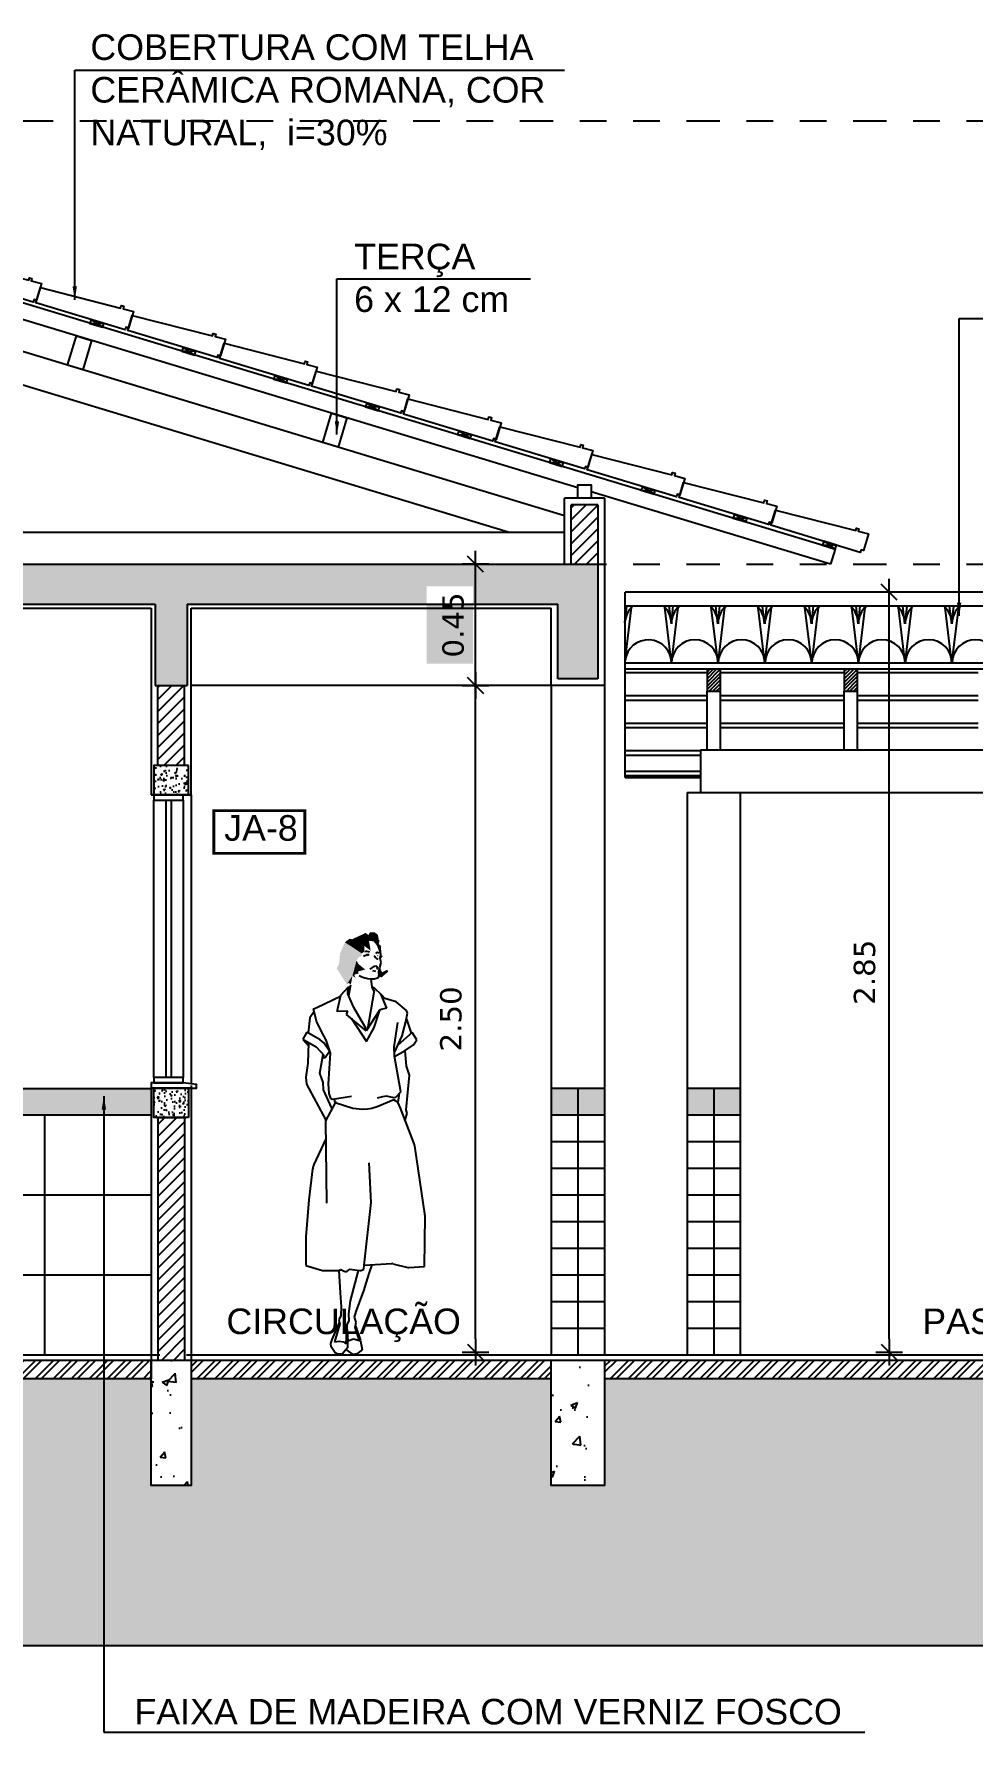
# Model space of a CAD drawing. Extents: x 183 to 373, y 23 to 105.
# Drawn here: x 222.45 to 225.96, y 71.96 to 78.33 of the extents above; entities that cross this region are included whole.
import ezdxf

# ---------------------------------------------------------------- set-up
doc = ezdxf.new("R2010")
doc.units = 0
doc.header["$LTSCALE"] = 0.005
doc.header["$PDMODE"] = 66
doc.linetypes.add('C5', pattern=[60, 50, -5, 0, -5])
doc.linetypes.add('TRAÇO-2PTOS_P', pattern=[0.625, 0.25, -0.125, 0, -0.125, 0, -0.125])
doc.layers.get('0').update_dxf_attribs({"linetype": 'CONTINUOUS'})
doc.layers.get('DEFPOINTS').update_dxf_attribs({"linetype": 'CONTINUOUS'})
for name, color, linetype in [('01', 1, 'CONTINUOUS'), ('0_HATCH', 1, 'CONTINUOUS'), ('252', 252, 'CONTINUOUS'), ('A-01', 1, 'CONTINUOUS'), ('A-CHAO_FACHADA', 8, 'CONTINUOUS'), ('A-COTAS', 1, 'CONTINUOUS'), ('A-ESQUADRIAS', 2, 'CONTINUOUS'), ('A-ESTRUT', 5, 'CONTINUOUS'), ('A-JANELA', 3, 'CONTINUOUS'), ('A-PAREDE', 5, 'CONTINUOUS'), ('A-TELHAS', 2, 'CONTINUOUS'), ('AR-ESQ', 2, 'CONTINUOUS'), ('ARQ-ALV-CORTE', 4, 'CONTINUOUS'), ('ARQ-CTA-1_050', 1, 'CONTINUOUS'), ('ARQ-EXO-1_100', 251, 'C5'), ('ARQ-HTC', 9, 'CONTINUOUS'), ('ARQ-PIS-CORTE', 2, 'CONTINUOUS'), ('ARQ-SMB-1_100', 1, 'CONTINUOUS'), ('ARQ-TLH-VISTA1', 2, 'CONTINUOUS'), ('ARQ-TXT-1_075', 2, 'CONTINUOUS'), ('BL-AR-TELHA 2', 2, 'CONTINUOUS'), ('ESQUADRIA', 2, 'CONTINUOUS'), ('EST-MET-VISTA1', 1, 'CONTINUOUS'), ('MADEIRAMENTO', 2, 'CONTINUOUS')]:
    doc.layers.add(name, color=color, linetype=linetype)
doc.styles.add('ESC-50-A20', font='arial.ttf', dxfattribs={"height": 0.1})
doc.styles.add('FNDE Texto Cota 0025', font='verdana.ttf', dxfattribs={"height": 0.04})
doc.styles.add('FNDE Texto Cota 0050', font='verdana.ttf', dxfattribs={"height": 0.08})
doc.dimstyles.new('FNDE 1-0025', dxfattribs={"dimscale": 5, "dimtxt": 0.04, "dimasz": 0.01, "dimexe": 0.15, "dimexo": 0.15, "dimgap": 0.005, "dimtad": 1, "dimzin": 1, "dimdsep": 46, "dimtxsty": 'FNDE Texto Cota 0025', "dimblk": 'tic', "dimcen": 0.015, "dimdle": 0.15, "dimse1": 1, "dimse2": 1, "dimclrd": 251, "dimclre": 251, "dimclrt": 256, "dimaunit": 1, "dimadec": 3, "dimazin": 0, "dimtfac": 1, "dimtix": 1, "dimtmove": 2, "dimatfit": 3, "dimfxl": 0.15, "dimtvp": 1, "dimtolj": 1, "dimtzin": 0, "dimarcsym": 0})
doc.dimstyles.new('FNDE 1-0050', dxfattribs={"dimscale": 5, "dimtxt": 0.08, "dimasz": 0.01, "dimexe": 0.15, "dimexo": 0.15, "dimgap": 0.01, "dimtad": 1, "dimzin": 1, "dimdsep": 46, "dimtxsty": 'FNDE Texto Cota 0050', "dimblk": 'tic', "dimcen": 0.015, "dimdle": 0.15, "dimse1": 1, "dimse2": 1, "dimclrd": 251, "dimclre": 251, "dimclrt": 256, "dimaunit": 1, "dimadec": 3, "dimazin": 0, "dimtfac": 1, "dimtix": 1, "dimtmove": 2, "dimatfit": 3, "dimfxl": 0.15, "dimtvp": 1, "dimtolj": 1, "dimtzin": 0, "dimarcsym": 0})
pattern_1 = [(50, (84.715, 34.55552), (0.25505854, -0.02231472), [0.02667, -0.29337]), (355, (84.715, 34.55552), (-0.0493408, 0.2674796), [0.021336, -0.2346968]), (100.45144, (84.73625, 34.55366), (0.20571775, 0.24516485), [0.022666, -0.24932634]), (46.1842, (84.715, 34.62664), (0.37951066, -0.05885926), [0.040005, -0.440055]), (96.63556, (84.74662, 34.62174), (0.3323658, 0.3463966), [0.033999, -0.3739899]), (351.18415, (84.715, 34.62664), (0.3323658, 0.3463966), [0.032004, -0.3520436]), (21, (84.75056, 34.60886), (0.21226015, -0.14317128), [0.02667, -0.29337]), (326, (84.75056, 34.60886), (0.08652284, 0.25786315), [0.021336, -0.234696]), (71.45144, (84.76824, 34.59693), (0.298783, 0.11469188), [0.022666, -0.2493259]), (37.5, (84.715, 34.55552), (0.004324045, 0.118377054), [0, -0.2318512, 0, -0.238252, 0, -0.235585]), (7.5, (84.715, 34.55552), (0.09354753, 0.1402528), [0, -0.1358392, 0, -0.2265172, 0, -0.089789]), (327.5, (84.6357, 34.55552), (0.189826833, -0.00802024), [0, -0.0889, 0, -0.277368, 0, -0.368046]), (317.5, (84.60014, 34.55552), (0.20738085, 0.03559709), [0, -0.11557, 0, -0.1842008, 0, -0.261366])]
pattern_2 = [(45, (84.714996, 34.55552), (-0.02245064, 0.02245064), [])]
pattern_3 = [(45, (84.714996, 34.55552), (-0.03367596, 0.03367596), []), (45, (84.737447, 34.55552), (-0.03367596, 0.03367596), [])]
pattern_4 = [(50, (610.625887, 63.906376), (0.0546554007, -0.0047817257), [0.005715, -0.062865]), (355, (610.625887, 63.906376), (-0.0105730264, 0.0573170536), [0.004572, -0.050292175]), (100.451445, (610.63044, 63.90598), (0.044082374, 0.0525353256), [0.004857003, -0.053427073]), (46.1842, (610.62589, 63.921616), (0.081323712, -0.012612698), [0.0085725, -0.0942975]), (96.635558, (610.63266, 63.920565), (0.07122124, 0.074227837), [0.007285507, -0.080140682]), (351.18415, (610.62589, 63.92162), (0.07122124, 0.074227837), [0.00685799, -0.07543792]), (21, (610.633507, 63.917806), (0.0454843174, -0.0306795595), [0.005715, -0.062865]), (326, (610.633507, 63.917806), (0.0185406085, 0.05525639), [0.004572, -0.050292]), (71.451445, (610.637297, 63.91525), (0.064024926, 0.024576831), [0.004857003, -0.053426981]), (37.5, (610.625887, 63.906376), (0.000926581, 0.0253665117), [0, -0.0496824, 0, -0.051054, 0, -0.0504825]), (7.5, (610.625887, 63.906376), (0.0200458988, 0.0300541724), [0, -0.0291084, 0, -0.0485394, 0, -0.0192405]), (327.5, (610.608894, 63.906376), (0.0406771786, -0.0017186232), [0, -0.01905, 0, -0.059436, 0, -0.078867]), (317.5, (610.601274, 63.906376), (0.0444387544, 0.0076279473), [0, -0.024765, 0, -0.0394716, 0, -0.056007])]

# ---------------------------------------------------------------- blocks, each defined once
blk = doc.blocks.new('MULHER5')
at = {"color": 0}
for p, q in [((0.1308, 1.5439), (0.1343, 1.5584)), ((0.1415, 1.5339), (0.1308, 1.5439)), ((0.076, 1.4995), (0.0908, 1.505)), ((0.0908, 1.505), (0.0971, 1.505)), ((0.1375, 1.4561), (0.143, 1.4753)), ((0.1379, 1.4907), (0.1447, 1.502)), ((0.143, 1.4753), (0.1386, 1.4899)), ((0.1164, 1.4621), (0.1008, 1.45)), ((0.1028, 1.414), (0.1163, 1.4142)), ((0.1086, 1.3832), (0.1047, 1.4137)), ((0.1096, 1.4448), (0.122, 1.4432)), ((0.1163, 1.4142), (0.1326, 1.4186)), ((0.1207, 1.4598), (0.1164, 1.4621)), ((0.127, 1.4616), (0.1207, 1.4598)), ((0.1268, 1.4502), (0.1301, 1.4524)), ((0.1301, 1.4524), (0.127, 1.4616)), ((0.1326, 1.4186), (0.135, 1.4278)), ((0.1342, 1.4385), (0.1375, 1.4561)), ((0.135, 1.4278), (0.1342, 1.4385)), ((-0.0983, 1.307), (-0.0099, 1.3486)), ((-0.0221, 1.2911), (-0.0091, 1.3523)), ((-0.0091, 1.3523), (0.0204, 1.3844)), ((0.0182, 1.3577), (0.0186, 1.3825)), ((0.0406, 1.3064), (0.0182, 1.3577)), ((0.0204, 1.3844), (0.0284, 1.3855)), ((0.021, 1.3512), (0.0286, 1.3912)), ((0.1165, 1.3705), (0.0911, 1.2248)), ((0.1081, 1.3834), (0.115, 1.381)), ((0.1165, 1.3659), (0.1086, 1.3832)), ((0.1107, 1.3768), (0.1165, 1.3705)), ((0.115, 1.381), (0.1439, 1.3546)), ((0.14, 1.3581), (0.1633, 1.3034)), ((0.1568, 1.3401), (0.1439, 1.3546)), ((0.1991, 1.3276), (0.1568, 1.3401)), ((-0.1087, 1.2911), (-0.1247, 1.2683)), ((-0.1111, 1.3015), (-0.0983, 1.307)), ((-0.1001, 1.2547), (-0.1111, 1.3015)), ((0.0182, 1.2928), (-0.0221, 1.2911)), ((0.0127, 1.2806), (0.0182, 1.2928)), ((0.087, 1.2184), (0.0127, 1.2806)), ((0.0903, 1.2202), (0.0406, 1.3064)), ((0.1373, 1.2983), (0.087, 1.2184)), ((0.1159, 1.2319), (0.1373, 1.2962)), ((0.1633, 1.3034), (0.1373, 1.2983)), ((0.2378, 1.2955), (0.1991, 1.3276)), ((0.2352, 1.2545), (0.2411, 1.2854)), ((0.2411, 1.2854), (0.2378, 1.2955)), ((-0.1355, 1.2137), (-0.1515, 1.1871)), ((-0.0864, 1.1856), (-0.1355, 1.2137)), ((-0.1247, 1.2683), (-0.1311, 1.2114)), ((-0.0822, 1.2185), (-0.1001, 1.2547)), ((-0.0641, 1.1844), (-0.0822, 1.2185)), ((0.0315, 1.2648), (0.0883, 1.1794)), ((0.0883, 1.1794), (0.1159, 1.2319)), ((0.1914, 1.159), (0.205, 1.2501)), ((0.2585, 1.2127), (0.2057, 1.1658)), ((0.2218, 1.2007), (0.2373, 1.2633)), ((0.2373, 1.2633), (0.2554, 1.2099)), ((0.2769, 1.1856), (0.2585, 1.2127)), ((-0.1515, 1.1871), (-0.1009, 1.1591)), ((-0.1509, 1.1869), (-0.1314, 1.1642)), ((-0.1301, 1.1734), (-0.1328, 1.0982)), ((-0.1009, 1.1591), (-0.0712, 1.1267)), ((-0.072, 1.1743), (-0.0864, 1.1856)), ((-0.0514, 1.1424), (-0.072, 1.1743)), ((-0.0474, 1.1351), (-0.0641, 1.1844)), ((0.1931, 1.1234), (0.1914, 1.159)), ((0.1924, 1.1371), (0.2218, 1.2007)), ((0.2331, 1.1448), (0.2641, 1.1664)), ((0.2641, 1.1664), (0.2769, 1.1856)), ((-0.1328, 1.0982), (-0.1398, 1.0456)), ((-0.087, 1.0599), (-0.0745, 1.1304)), ((-0.0768, 1.1174), (-0.0674, 1.1189)), ((-0.0712, 1.1267), (-0.0759, 1.1228)), ((-0.0674, 1.1189), (-0.0514, 1.1424)), ((-0.0542, 1.0197), (-0.0474, 1.1351)), ((0.1927, 1.1232), (0.2331, 1.1448)), ((0.2164, 0.9899), (0.1931, 1.1234)), ((0.2311, 1.1441), (0.2363, 1.0867)), ((0.2363, 1.0867), (0.2483, 1.0526)), ((-0.1398, 1.0456), (-0.1374, 1.0187)), ((-0.0745, 1.0248), (-0.087, 1.0599)), ((-0.0732, 0.9974), (-0.0745, 1.0248)), ((-0.0519, 0.9836), (-0.0542, 1.0197)), ((0.2483, 1.0526), (0.2349, 0.9223)), ((-0.1374, 1.0187), (-0.0649, 0.8842)), ((-0.0427, 0.929), (-0.0732, 0.9974)), ((-0.0464, 0.9655), (-0.0519, 0.9836)), ((-0.0402, 0.9615), (-0.0464, 0.9655)), ((0.0316, 0.9722), (-0.0394, 0.961)), ((-0.0296, 0.9485), (-0.0325, 0.962)), ((0.1901, 0.9604), (0.1276, 0.9343)), ((0.1474, 0.971), (0.1278, 0.9667)), ((0.1615, 0.9743), (0.1474, 0.971)), ((0.192, 0.9673), (0.1615, 0.9743)), ((0.2063, 0.9503), (0.1901, 0.9604)), ((0.1969, 0.9686), (0.192, 0.9673)), ((0.2164, 0.9899), (0.1969, 0.9686)), ((0.2063, 0.9503), (0.2116, 0.9846)), ((-0.0296, 0.9485), (-0.0663, 0.8816)), ((0.0368, 0.9274), (-0.0296, 0.9485)), ((-0.0271, 0.9531), (-0.0277, 0.9535)), ((0.0732, 0.9238), (0.0368, 0.9274)), ((0.0914, 0.9251), (0.0732, 0.9238)), ((0.1071, 0.9279), (0.0914, 0.9251)), ((0.1276, 0.9343), (0.1071, 0.9279)), ((0.2155, 0.9284), (0.205, 0.9512)), ((0.2656, 0.7984), (0.2155, 0.9284)), ((0.239, 0.9083), (0.2316, 0.8847)), ((0.2349, 0.9223), (0.239, 0.9083)), ((-0.0663, 0.8816), (-0.0619, 0.5725)), ((-0.0653, 0.8133), (-0.1097, 0.7173)), ((0.3075, 0.5236), (0.2686, 0.7873)), ((-0.1142, 0.7017), (-0.1283, 0.5854)), ((0.1047, 0.575), (0.098, 0.7237)), ((-0.1283, 0.5854), (-0.1397, 0.4463)), ((0.0795, 0.3398), (0.1047, 0.575)), ((0.3046, 0.3345), (0.3075, 0.5236)), ((-0.1397, 0.4463), (-0.1396, 0.3397)), ((-0.1396, 0.3392), (-0.0767, 0.3196)), ((-0.0767, 0.3196), (-0.0149, 0.3204)), ((-0.0158, 0.3204), (-0.0108, 0.2363)), ((-0.0149, 0.3204), (-0.0083, 0.3237)), ((-0.0083, 0.3237), (0.004, 0.3175)), ((0.0186, 0.3197), (0.0249, 0.3255)), ((0.0249, 0.3255), (0.0628, 0.3197)), ((0.0272, 0.2062), (0.0576, 0.3203)), ((0.0705, 0.3208), (0.0779, 0.3245)), ((0.0779, 0.3245), (0.0795, 0.3398)), ((0.0795, 0.3398), (0.1827, 0.3459)), ((0.0976, 0.3094), (0.1084, 0.3415)), ((0.1867, 0.3455), (0.2426, 0.3313)), ((0.2466, 0.3309), (0.3046, 0.3345)), ((0.0779, 0.2436), (0.0976, 0.3094)), ((-0.0108, 0.2363), (-0.0078, 0.184)), ((0.0215, 0.1574), (0.0272, 0.2062)), ((0.049, 0.1666), (0.0779, 0.2436)), ((-0.0082, 0.1515), (-0.0163, 0.1345)), ((-0.0163, 0.1345), (-0.0118, 0.1199)), ((-0.0078, 0.184), (-0.0082, 0.1515)), ((0.0151, 0.1175), (0.023, 0.1312)), ((0.023, 0.1312), (0.0215, 0.1574)), ((0.0433, 0.1448), (0.049, 0.1666)), ((0.0492, 0.1266), (0.0433, 0.1448)), ((-0.0405, 0.0617), (-0.0134, 0.1249)), ((-0.0118, 0.1199), (-0.0319, 0.053)), ((0.0111, 0.0451), (0.0151, 0.1175)), ((0.0135, 0.0919), (0.0159, 0.0565)), ((0.0138, 0.1087), (0.0172, 0.0567)), ((0.0172, 0.0567), (0.0386, 0.0637)), ((0.0386, 0.0637), (0.0523, 0.0597)), ((0.0452, 0.1068), (0.0492, 0.1266)), ((0.0609, 0.0574), (0.0452, 0.1068)), ((0.0464, 0.113), (0.0651, 0.0574)), ((-0.0459, 0.0465), (-0.0405, 0.0617)), ((-0.0443, 0.0339), (-0.0459, 0.0465)), ((-0.0302, 0.0115), (-0.0443, 0.0339)), ((-0.0319, 0.053), (-0.0143, 0.0555)), ((-0.0195, 0.0062), (-0.0302, 0.0115)), ((-0.0041, 0.0067), (-0.0195, 0.0062)), ((-0.0143, 0.0555), (0.0015, 0.0519)), ((0.0165, 0.0294), (-0.0041, 0.0067)), ((0.0015, 0.0519), (0.0111, 0.0451)), ((0.038, 0.0055), (0.0114, 0.0238)), ((0.0159, 0.0565), (0.0165, 0.0294)), ((0.0516, 0.0069), (0.038, 0.0055)), ((0.0709, 0.0226), (0.0516, 0.0069)), ((0.0523, 0.0597), (0.0653, 0.0562)), ((0.0653, 0.0562), (0.0709, 0.0226))]:
    blk.add_line(p, q, dxfattribs=at)
for centre, radius, start, end in [((0.0866, 1.4895), 0.0272, 62.0174, 104.29705), ((0.1491, 1.5194), 0.0376, 207.73327, 239.17042), ((0.1294, 1.503), 0.00993, 41.82017, 138.17983), ((0.1116, 1.5178), 0.1042, 240.55904, 265.1137), ((0.2173, 0.7797), 0.0518, 8.40382, 21.09804), ((-0.0627, 0.6955), 0.0518, 155.15591, 173.09317), ((0.0097, 0.3291), 0.013, 243.49787, 313.08617), ((0.0648, 0.3325), 0.013, 261.18188, 296.09563), ((0.1835, 0.333), 0.013, 75.73051, 93.41203), ((0.2458, 0.3439), 0.013, 255.73051, 273.51311)]:
    blk.add_arc(centre, radius, start, end, dxfattribs=at)
for points in [[(-0.0114, 1.5095), (0.07, 1.4985), (0.0068, 1.5512), (0.07, 1.5094)], [(0.0068, 1.5512), (0.07, 1.5094), (0.0238, 1.5641), (0.0788, 1.516)], [(0.0238, 1.5641), (0.0788, 1.516), (0.0337, 1.5626), (0.0796, 1.5376)], [(0.0337, 1.5626), (0.0796, 1.5376), (0.0849, 1.5863), (0.1033, 1.5197)], [(0.0849, 1.5863), (0.1033, 1.5197), (0.0948, 1.5782), (0.0969, 1.5566)], [(0.0948, 1.5782), (0.0969, 1.5566), (0.1007, 1.5885), (0.1138, 1.5547)], [(0.1007, 1.5885), (0.1138, 1.5547), (0.119, 1.588), (0.1259, 1.54)], [(0.119, 1.588), (0.1259, 1.54), (0.1343, 1.5584), (0.1308, 1.5439)], [(0.119, 1.588), (0.1302, 1.5793), (0.1343, 1.5584)], [(0.1308, 1.5439), (0.1415, 1.5339), (0.1259, 1.54), (0.1375, 1.5105)], [(0.1415, 1.5339), (0.1447, 1.502), (0.1375, 1.5105), (0.1364, 1.4987)], [(-0.0244, 1.4537), (0.0506, 1.4828), (-0.0152, 1.4686), (0.0585, 1.4957)], [(0.0138, 1.3938), (0.0351, 1.4254), (-0.0244, 1.4537), (0.0506, 1.4828)], [(-0.0152, 1.4686), (0.0585, 1.4957), (-0.0114, 1.5095), (0.07, 1.4985)], [(0.0506, 1.4828), (0.0351, 1.4254), (0.0569, 1.47), (0.0416, 1.4294)], [(0.0569, 1.47), (0.0416, 1.4294), (0.0827, 1.4487), (0.0564, 1.4416)], [(0.09, 1.505), (0.0971, 1.5057), (0.0916, 1.4987), (0.0963, 1.4995)], [(0.1329, 1.5034), (0.129, 1.5034), (0.1306, 1.4987), (0.1282, 1.4979)], [(0.1447, 1.502), (0.1364, 1.4987), (0.1379, 1.4907), (0.1338, 1.4956)], [(0.0138, 1.3938), (0.0351, 1.4254), (0.0213, 1.399)], [(0.0213, 1.399), (0.0291, 1.3916), (0.0351, 1.4254)], [(0.0351, 1.4254), (0.046, 1.4183), (0.0416, 1.4294)], [(0.0416, 1.4294), (0.058, 1.4343), (0.0564, 1.4416)], [(0.146, 1.4387), (0.1438, 1.4192), (0.1375, 1.4561), (0.1333, 1.4233)], [(0.1654, 1.4478), (0.1696, 1.441), (0.146, 1.4387), (0.1438, 1.4192)]]:
    blk.add_solid(points, dxfattribs=at)
blk = doc.blocks.new('tic')
at = {"color": 251}
for p, q in [((-1, 0), (1, 0)), ((0, -1), (0, 1))]:
    blk.add_line(p, q, dxfattribs=at)
blk.add_line((-0.6, -0.6), (0.6, 0.6))
blk = doc.blocks.new('*D57')
at = {"layer": 'ARQ-CTA-1_050', "color": 251, "lineweight": -2, "transparency": 16777216}
blk.add_line((224.1029, 73.4356), (224.1029, 75.8356), dxfattribs=at)
at = {"layer": 'DEFPOINTS', "color": 0, "transparency": 16777216}
for p in [(224.1029, 75.8856), (224.5793, 75.8856), (224.5793, 73.3856)]:
    blk.add_point(p, dxfattribs=at)
at = {"layer": 'ARQ-CTA-1_050', "color": 251, "lineweight": -2, "transparency": 16777216, "xscale": 0.05, "yscale": 0.05, "zscale": 0.05}
for p, rotation in [((224.1029, 75.8856), 90), ((224.1029, 73.3856), 270)]:
    blk.add_blockref('tic', p, dxfattribs=dict(at, rotation=rotation))
at = {"layer": 'ARQ-CTA-1_050', "transparency": 16777216, "insert": (224.0112, 74.6356), "char_height": 0.08, "attachment_point": 5, "rotation": 90, "style": 'FNDE Texto Cota 0050'}
blk.add_mtext('\\A1;2.50', dxfattribs=at)
blk = doc.blocks.new('*D58')
at = {"layer": 'ARQ-CTA-1_050', "color": 251, "lineweight": -2, "transparency": 16777216}
blk.add_line((224.1029, 75.9356), (224.1029, 76.2906), dxfattribs=at)
at = {"layer": 'DEFPOINTS', "color": 0, "transparency": 16777216}
for p in [(224.1029, 76.3406), (224.5793, 76.3406), (224.5793, 75.8856)]:
    blk.add_point(p, dxfattribs=at)
at = {"layer": 'ARQ-CTA-1_050', "color": 251, "lineweight": -2, "transparency": 16777216, "xscale": 0.05, "yscale": 0.05, "zscale": 0.05}
for p, rotation in [((224.1029, 76.3406), 90), ((224.1029, 75.8856), 270)]:
    blk.add_blockref('tic', p, dxfattribs=dict(at, rotation=rotation))
at = {"layer": 'ARQ-CTA-1_050', "transparency": 16777216, "insert": (224.0196, 76.1131), "char_height": 0.08, "attachment_point": 5, "rotation": 90, "style": 'FNDE Texto Cota 0050'}
blk.add_mtext('\\A1;0.45', dxfattribs=at)
blk = doc.blocks.new('T2')
at = {"linetype": 'Continuous'}
blk.add_lwpolyline([(0, 0.0594), (0.31, 0.073), (0.3096, 0.083), (0.3196, 0.0834), (0.32, 0.0734), (0.36, 0.075), (0.36, 0.0099), (0.35, 0.0099), (0.35, 0), (0, 0), (0.0001, 0.0594)], dxfattribs=at)
blk = doc.blocks.new('*D113')
at = {"layer": 'ARQ-CTA-1_050', "color": 251, "lineweight": -2, "transparency": 16777216}
blk.add_line((225.6542, 73.4356), (225.6542, 76.1856), dxfattribs=at)
at = {"layer": 'DEFPOINTS', "color": 0, "transparency": 16777216}
for p in [(225.0963, 76.2356), (225.6542, 76.2356), (225.0963, 73.3856)]:
    blk.add_point(p, dxfattribs=at)
at = {"layer": 'ARQ-CTA-1_050', "color": 251, "lineweight": -2, "transparency": 16777216, "xscale": 0.05, "yscale": 0.05, "zscale": 0.05}
for p, rotation in [((225.6542, 76.2356), 90), ((225.6542, 73.3856), 270)]:
    blk.add_blockref('tic', p, dxfattribs=dict(at, rotation=rotation))
at = {"layer": 'ARQ-CTA-1_050', "transparency": 16777216, "insert": (225.5624, 74.8106), "char_height": 0.08, "attachment_point": 5, "rotation": 90, "style": 'FNDE Texto Cota 0050'}
blk.add_mtext('\\A1;2.85', dxfattribs=at)

msp = doc.modelspace()

# ---------------------------------------------------------------- hatches: boundary and pattern name
at = {"layer": '0_HATCH'}
h = msp.add_hatch(color=160, dxfattribs=at)
h.paths.add_polyline_path([(224.4873, 74.3756), (224.3873, 74.3756), (224.3873, 74.2756), (224.4873, 74.2756)])
h.paths.add_polyline_path([(224.5873, 74.3756), (224.4873, 74.3756), (224.4873, 74.2756), (224.5873, 74.2756)])
h = msp.add_hatch(color=160, dxfattribs=at)
h.paths.add_polyline_path([(224.9963, 74.3756), (224.8963, 74.3756), (224.8963, 74.2756), (224.9963, 74.2756)])
h.paths.add_polyline_path([(225.0963, 74.3756), (224.9963, 74.3756), (224.9963, 74.2756), (225.0963, 74.2756)])
at = {"layer": 'A-COTAS'}
h = msp.add_hatch(dxfattribs=at)
h.set_pattern_fill('ANSI31', color=252, scale=0.003)
h.set_pattern_definition([(45, (329.64138, 14.733738), (-0.0067351921, 0.0067351921), [])])
h.paths.add_polyline_path([(225.0213, 75.947), (224.9713, 75.947), (224.9713, 75.8648), (225.0213, 75.8648)])
h = msp.add_hatch(dxfattribs=at)
h.set_pattern_fill('ANSI31', color=252, scale=0.003)
h.set_pattern_definition([(45, (330.156144, 14.733738), (-0.0067351921, 0.0067351921), [])])
h.paths.add_polyline_path([(225.5361, 75.947), (225.4861, 75.947), (225.4861, 75.8648), (225.5361, 75.8648)])
at = {"layer": 'A-ESQUADRIAS'}
h = msp.add_hatch(dxfattribs=at)
h.set_pattern_fill('GOST_WOOD', color=251, scale=0.01, angle=90)
h.set_pattern_definition([(180, (171.908524, -88.901534), (7e-18, 0.06), [0.1, -0.02]), (180, (171.928524, -88.881534), (7e-18, 0.06), [0.06, -0.015, 0.03, -0.015]), (180, (171.958524, -88.861534), (7e-18, 0.06), [0.1, -0.02])])
h.paths.add_polyline_path([(222.8873, 74.2748), (222.8873, 74.3748), (216.8873, 74.3748), (216.8873, 74.2748)])
at = {"layer": 'ARQ-HTC'}
h = msp.add_hatch(dxfattribs=at)
h.set_pattern_fill('ANSI31', color=251, scale=0.01, style=0)
h.set_pattern_definition(pattern_2)
h.paths.add_polyline_path([(224.5623, 76.5635), (224.4623, 76.5635), (224.4623, 76.3406), (224.5623, 76.3406)])
h = msp.add_hatch(dxfattribs=at)
h.set_pattern_fill('AR-CONC', color=251, scale=0.0014, style=0)
h.set_pattern_definition(pattern_1)
h.paths.add_polyline_path([(224.5623, 76.3406), (216.7523, 76.3406), (216.7523, 75.8856), (216.8723, 75.8856), (216.8723, 76.1906), (222.9023, 76.1906), (222.9023, 75.8856), (223.0223, 75.8856), (223.0223, 76.1906), (224.4123, 76.1906), (224.4123, 75.9106), (224.5623, 75.9106)])
h.paths.add_polyline_path([(224.0935, 75.9684), (224.0935, 76.2582), (223.9198, 76.2582), (223.9198, 75.9684)], flags=17)
h.paths.add_polyline_path([(218.2477, 76.2074), (218.2477, 76.2045), (218.074, 76.2092), (218.074, 76.2064)], flags=16)
h = msp.add_hatch(dxfattribs=at)
h.set_pattern_fill('ANSI31', color=251, scale=0.01, style=0)
h.set_pattern_definition([(45, (353.220968, -6.780058), (-0.02245064, 0.02245064), [])])
h.paths.add_polyline_path([(222.9123, 75.8856), (223.0123, 75.8856), (223.0123, 75.5856), (222.9123, 75.5856)])
h = msp.add_hatch(dxfattribs=at)
h.set_pattern_fill('AR-CONC', color=251, scale=0.0003, style=0)
h.set_pattern_definition(pattern_4)
h.paths.add_polyline_path([(222.8973, 75.4756), (223.0273, 75.4756), (223.0273, 75.5856), (222.8973, 75.5856)])
h = msp.add_hatch(dxfattribs=at)
h.set_pattern_fill('AR-CONC', color=251, scale=0.0003, style=0)
h.set_pattern_definition(pattern_4)
h.paths.add_polyline_path([(222.8973, 74.3756), (223.0273, 74.3756), (223.0273, 74.2656), (222.8973, 74.2656)])
h = msp.add_hatch(dxfattribs=at)
h.set_pattern_fill('ANSI31', color=251, scale=0.01, style=0)
h.set_pattern_definition(pattern_2)
h.paths.add_polyline_path([(222.9123, 74.2656), (223.0123, 74.2656), (223.0123, 73.3556), (222.9123, 73.3556)])
h = msp.add_hatch(dxfattribs=at)
h.set_pattern_fill('ANSI32', color=251, scale=0.005, style=0)
h.set_pattern_definition(pattern_3)
h.paths.add_polyline_path([(216.8873, 73.2856), (222.8873, 73.2856), (222.8873, 73.3556), (216.8873, 73.3556)])
h = msp.add_hatch(dxfattribs=at)
h.set_pattern_fill('AR-CONC', color=251, scale=0.0014, style=0)
h.set_pattern_definition(pattern_1)
h.paths.add_polyline_path([(223.0373, 73.3556), (222.8873, 73.3556), (222.8873, 72.8856), (223.0373, 72.8856)])
h = msp.add_hatch(dxfattribs=at)
h.set_pattern_fill('ANSI32', color=251, scale=0.005, style=0)
h.set_pattern_definition(pattern_3)
h.paths.add_polyline_path([(224.3873, 73.3556), (223.0373, 73.3556), (223.0373, 73.2856), (224.3873, 73.2856)])
h = msp.add_hatch(dxfattribs=at)
h.set_pattern_fill('AR-CONC', color=251, scale=0.0014, style=0)
h.set_pattern_definition(pattern_1)
h.paths.add_polyline_path([(224.5373, 73.3556), (224.3873, 73.3556), (224.3873, 72.8856), (224.5373, 72.8856)])
h = msp.add_hatch(dxfattribs=at)
h.set_pattern_fill('ANSI32', color=251, scale=0.005, style=0)
h.set_pattern_definition(pattern_3)
h.paths.add_polyline_path([(227.5511, 73.2856), (227.5511, 73.3556), (224.5873, 73.3556), (224.5873, 73.2856)])
h = msp.add_hatch(dxfattribs=at)
h.set_pattern_fill('EARTH', color=252, scale=0.02, angle=45, style=0)
h.set_pattern_definition([(45, (84.715, 34.55552), (1e-17, 0.17960512), [0.127, -0.127]), (45, (84.68132, 34.5892), (1e-17, 0.17960512), [0.127, -0.127]), (45, (84.64764, 34.62287), (1e-17, 0.17960512), [0.127, -0.127]), (135, (84.64764, 34.64532), (-0.17960512, 1e-17), [0.127, -0.127]), (135, (84.68132, 34.679), (-0.17960512, 1e-17), [0.127, -0.127]), (135, (84.715, 34.71267), (-0.17960512, 1e-17), [0.127, -0.127])])
h.paths.add_polyline_path([(227.5511, 72.2856), (227.5511, 73.2856), (224.5873, 73.2856), (224.5873, 72.8856), (224.3873, 72.8856), (224.3873, 73.2856), (223.0373, 73.2856), (223.0373, 72.8856), (222.8873, 72.8856), (222.8873, 73.2856), (216.8873, 73.2856), (216.8873, 72.8856), (216.7373, 72.8856), (216.7373, 73.2356), (214.957, 73.2356), (214.957, 72.2856)])

# ---------------------------------------------------------------- linework, layer by layer
at = {"color": 5}
for p, q in [((225.4522, 76.398), (220.6447, 77.8537)), ((224.4873, 76.6275), (220.6447, 77.791)), ((225.4348, 76.3406), (224.5373, 76.6124)), ((225.4522, 76.398), (225.4348, 76.3406))]:
    msp.add_line(p, q, dxfattribs=at)
at = {"color": 1}
for p, q in [((224.5873, 76.5885), (224.5873, 75.8856)), ((222.8873, 76.1756), (222.8873, 75.4756)), ((223.0373, 76.1757), (224.3873, 76.1757)), ((223.0373, 75.4756), (223.0373, 76.1757)), ((224.3873, 75.8856), (224.3873, 76.1757)), ((224.5873, 75.8856), (224.3873, 75.8856))]:
    msp.add_line(p, q, dxfattribs=at)
at = {"color": 3}
for points in [[(222.6305, 77.0697), (222.5731, 77.0871), (222.6064, 77.197), (222.6638, 77.1796)], [(223.5876, 76.7799), (223.5302, 76.7973), (223.5635, 76.9072), (223.6209, 76.8898)], [(224.5373, 76.5885), (224.4873, 76.5885), (224.4873, 76.6385), (224.5373, 76.6385)]]:
    msp.add_lwpolyline(points, close=True, dxfattribs=at)
at = {"layer": '01'}
for p, q in [((224.4373, 76.3406), (224.4373, 76.5885)), ((224.5873, 76.5885), (224.4373, 76.5885)), ((216.8873, 76.1756), (222.8873, 76.1756)), ((222.8873, 75.4756), (223.0373, 75.4756)), ((222.8873, 74.3856), (222.8873, 73.2856)), ((223.0373, 74.3756), (222.8873, 74.3756)), ((223.0373, 74.3856), (223.0373, 73.2856))]:
    msp.add_line(p, q, dxfattribs=at)
at = {"layer": '01', "color": 251}
for p, q in [((224.3873, 75.8856), (223.0373, 75.8856)), ((223.0373, 75.4756), (223.0373, 74.3923))]:
    msp.add_line(p, q, dxfattribs=at)
at = {"layer": '252'}
for p, q in [((224.3873, 74.3756), (224.5873, 74.3756)), ((224.4873, 74.3756), (224.4873, 73.3756)), ((224.8963, 74.3756), (225.0963, 74.3756)), ((224.9963, 74.3756), (224.9963, 73.3756)), ((222.4873, 74.2748), (222.4873, 73.3748)), ((224.3873, 74.2756), (224.5873, 74.2756)), ((224.8963, 74.2756), (225.0963, 74.2756)), ((224.3873, 74.1756), (224.5873, 74.1756)), ((224.8963, 74.1756), (225.0963, 74.1756)), ((224.3873, 74.0756), (224.5873, 74.0756)), ((224.8963, 74.0756), (225.0963, 74.0756)), ((222.8873, 73.9748), (216.8873, 73.9748)), ((224.3873, 73.9756), (224.5873, 73.9756)), ((224.8963, 73.9756), (225.0963, 73.9756)), ((224.3873, 73.8756), (224.5873, 73.8756)), ((224.8963, 73.8756), (225.0963, 73.8756)), ((224.3873, 73.7756), (224.5873, 73.7756)), ((224.8963, 73.7756), (225.0963, 73.7756)), ((222.8873, 73.6748), (216.8873, 73.6748)), ((224.3873, 73.6756), (224.5873, 73.6756)), ((224.8963, 73.6756), (225.0963, 73.6756)), ((224.3873, 73.5756), (224.5873, 73.5756)), ((224.8963, 73.5756), (225.0963, 73.5756)), ((224.3873, 73.4756), (224.5873, 73.4756)), ((224.8963, 73.4756), (225.0963, 73.4756))]:
    msp.add_line(p, q, dxfattribs=at)
at = {"layer": 'A-01'}
for p, q in [((227.5511, 76.2356), (224.6643, 76.2356)), ((224.6643, 75.5416), (224.6643, 76.2356)), ((227.5511, 76.1835), (224.6643, 76.1835)), ((224.6643, 75.947), (224.6643, 75.997)), ((227.5511, 75.97), (224.6643, 75.97)), ((224.3873, 75.8856), (224.3873, 73.3756)), ((224.5873, 75.8856), (224.5873, 73.3756)), ((224.6643, 75.5416), (224.9463, 75.5416))]:
    msp.add_line(p, q, dxfattribs=at)
at = {"layer": 'A-CHAO_FACHADA'}
for p, q in [((224.6643, 75.935), (224.9713, 75.935)), ((225.0213, 75.935), (225.4861, 75.935)), ((225.5361, 75.935), (225.9877, 75.935)), ((224.6643, 75.8488), (224.9713, 75.8488)), ((224.6643, 75.8315), (224.9713, 75.8315)), ((225.0213, 75.8488), (225.4861, 75.8488)), ((225.0213, 75.8315), (225.4861, 75.8315)), ((225.5361, 75.8488), (225.9877, 75.8488)), ((225.5361, 75.8315), (225.9877, 75.8315)), ((224.6643, 75.7453), (224.9713, 75.7453)), ((224.6643, 75.7281), (224.9713, 75.7281)), ((225.0213, 75.7453), (225.4861, 75.7453)), ((225.0213, 75.7281), (225.4861, 75.7281)), ((225.5361, 75.7453), (225.9877, 75.7453)), ((225.5361, 75.7281), (225.9877, 75.7281)), ((224.6643, 75.6419), (224.9463, 75.6419)), ((224.6643, 75.6246), (224.9463, 75.6246)), ((224.6643, 75.5654), (224.9463, 75.5654)), ((224.6643, 75.5481), (224.9463, 75.5481))]:
    msp.add_line(p, q, dxfattribs=at)
at = {"layer": 'A-COTAS'}
msp.add_lwpolyline([(216.8873, 74.3748), (222.8873, 74.3748), (222.8873, 74.2748), (216.8873, 74.2748)], close=True, dxfattribs=at)
at = {"layer": 'A-ESTRUT'}
msp.add_line((224.5873, 76.2856), (224.5873, 75.8856), dxfattribs=at)
at = {"layer": 'A-JANELA'}
for p, q in [((223.0373, 75.4756), (222.8873, 75.4756)), ((223.0373, 74.3756), (222.8873, 74.3756))]:
    msp.add_line(p, q, dxfattribs=at)
at = {"layer": 'A-PAREDE', "color": 5}
for p, q in [((224.4623, 76.3406), (224.4623, 76.5635)), ((224.5623, 76.5635), (224.4623, 76.5635)), ((224.5623, 76.5635), (224.5623, 75.9106)), ((216.7523, 76.3406), (224.5373, 76.3406)), ((216.8723, 76.1906), (222.9023, 76.1906)), ((222.9023, 76.1906), (222.9023, 75.8856)), ((223.0223, 76.1906), (223.0223, 75.8856)), ((223.0223, 76.1906), (224.4123, 76.1906)), ((224.4123, 75.9106), (224.4123, 76.1906)), ((222.9023, 75.8856), (223.0223, 75.8856)), ((222.9123, 75.5856), (222.9123, 75.8856)), ((223.0123, 75.5856), (223.0123, 75.8856)), ((224.5623, 75.9106), (224.4123, 75.9106)), ((222.9123, 74.2656), (222.9123, 73.3556)), ((223.0123, 74.2656), (223.0123, 73.3556)), ((216.8873, 73.3556), (227.5511, 73.3556)), ((222.8873, 73.2856), (216.8873, 73.2856)), ((224.3873, 73.2856), (223.0373, 73.2856)), ((227.5511, 73.2856), (224.5873, 73.2856))]:
    msp.add_line(p, q, dxfattribs=at)
for points in [[(223.0273, 75.5856), (222.8973, 75.5856), (222.8973, 75.4756), (223.0273, 75.4756)], [(223.0273, 74.2656), (222.8973, 74.2656), (222.8973, 74.3756), (223.0273, 74.3756)], [(222.8873, 73.3556), (223.0373, 73.3556), (223.0373, 72.8856), (222.8873, 72.8856)], [(224.3873, 73.3556), (224.5873, 73.3556), (224.5873, 72.8856), (224.3873, 72.8856)]]:
    msp.add_lwpolyline(points, close=True, dxfattribs=at)
at = {"layer": 'AR-ESQ', "color": 1}
for p, q in [((222.8973, 74.4156), (222.8973, 75.4556)), ((222.9423, 75.4556), (222.9423, 74.4156)), ((222.9623, 75.4556), (222.9623, 74.4156)), ((223.0072, 75.4556), (223.0072, 74.4156))]:
    msp.add_line(p, q, dxfattribs=at)
at = {"layer": 'AR-ESQ'}
msp.add_line((222.9073, 74.2656), (223.0173, 74.2656), dxfattribs=at)
for points in [[(223.0072, 75.4556), (223.0072, 75.4756), (222.8973, 75.4756), (222.8973, 75.4556)], [(223.0072, 74.3956), (223.0072, 74.4156), (222.8973, 74.4156), (222.8973, 74.3956)]]:
    msp.add_lwpolyline(points, close=True, dxfattribs=at)
at = {"layer": 'ARQ-ALV-CORTE'}
for p, q in [((216.8723, 76.3406), (222.9023, 76.3406)), ((222.9023, 75.8856), (223.0223, 75.8856))]:
    msp.add_line(p, q, dxfattribs=at)
at = {"layer": 'ARQ-EXO-1_100', "color": 252, "linetype": 'TRAÇO-2PTOS_P', "ltscale": 100}
for p, q in [((213.6442, 78.0043), (227.5511, 78.0043)), ((213.6442, 76.3406), (227.5511, 76.3406)), ((213.6442, 73.3756), (227.5511, 73.3756))]:
    msp.add_line(p, q, dxfattribs=at)
at = {"layer": 'ARQ-HTC', "color": 252}
msp.add_lwpolyline([(214.957, 73.2356), (214.957, 72.2856), (227.5511, 72.2856)], dxfattribs=at)
at = {"layer": 'ARQ-PIS-CORTE'}
for p, q in [((216.8873, 73.3756), (222.8873, 73.3756)), ((223.0373, 73.3756), (227.5511, 73.3756))]:
    msp.add_line(p, q, dxfattribs=at)
at = {"layer": 'ARQ-SMB-1_100', "color": 252, "ltscale": 10, "const_width": 0.0107}
msp.add_lwpolyline([(223.122, 75.2568), (223.4629, 75.2568), (223.4629, 75.4168), (223.122, 75.4168)], close=True, dxfattribs=at)
at = {"layer": 'ARQ-TLH-VISTA1'}
for p, q in [((224.4373, 76.5226), (220.6747, 77.6619)), ((224.2258, 76.4606), (220.6447, 77.5449)), ((216.8873, 76.4606), (224.4373, 76.4606))]:
    msp.add_line(p, q, dxfattribs=at)
at = {"layer": 'BL-AR-TELHA 2'}
for p, q in [((224.6631, 76.1223), (224.6705, 76.1835)), ((224.6643, 75.9795), (224.6883, 76.179)), ((224.8381, 75.97), (224.813, 76.179)), ((224.8375, 76.1176), (224.8296, 76.1835)), ((224.8375, 76.1223), (224.8449, 76.1835)), ((224.8375, 75.97), (224.8627, 76.179)), ((225.0125, 75.97), (224.9874, 76.179)), ((225.012, 76.1176), (225.004, 76.1835)), ((225.0125, 76.1223), (225.0199, 76.1835)), ((225.0125, 75.97), (225.0377, 76.179)), ((225.1881, 75.97), (225.163, 76.179)), ((225.187, 76.1176), (225.179, 76.1835)), ((225.1881, 76.1223), (225.1955, 76.1835)), ((225.1881, 75.97), (225.2133, 76.179)), ((225.3637, 75.97), (225.3385, 76.179)), ((225.3625, 76.1176), (225.3546, 76.1835)), ((225.3637, 76.1223), (225.371, 76.1835)), ((225.3637, 75.97), (225.3888, 76.179)), ((225.5393, 75.97), (225.5141, 76.179)), ((225.5381, 76.1176), (225.5302, 76.1835)), ((225.5387, 76.1223), (225.546, 76.1835)), ((225.5387, 75.97), (225.5638, 76.179)), ((225.7143, 75.97), (225.6891, 76.179)), ((225.7131, 76.1176), (225.7052, 76.1835)), ((225.7143, 76.1223), (225.7216, 76.1835)), ((225.7143, 75.97), (225.7394, 76.179)), ((225.8898, 75.97), (225.8647, 76.179)), ((225.8887, 76.1176), (225.8807, 76.1835)), ((225.8898, 76.1223), (225.8972, 76.1835)), ((225.8898, 75.97), (225.915, 76.179))]:
    msp.add_line(p, q, dxfattribs=at)
for centre, start, end in [((224.7506, 76.1176), 131.09523, 180), ((224.7506, 76.1176), 0, 48.90477), ((224.925, 76.1176), 131.09523, 180), ((224.925, 76.1176), 0, 48.90477), ((225.1, 76.1176), 131.09523, 180), ((225.1, 76.1176), 0, 48.90477), ((225.2756, 76.1176), 131.09523, 180), ((225.2756, 76.1176), 0, 48.90477), ((225.4512, 76.1176), 131.09523, 180), ((225.4512, 76.1176), 0, 48.90477), ((225.6262, 76.1176), 131.09523, 180), ((225.6262, 76.1176), 0, 48.90477), ((225.8018, 76.1176), 131.09523, 180), ((225.8018, 76.1176), 0, 48.90477), ((225.9773, 76.1176), 131.09523, 180), ((224.7512, 75.97), 0, 173.45812), ((224.9256, 75.97), 0, 180), ((225.1006, 75.97), 0, 180), ((225.2762, 75.97), 0, 180), ((225.4518, 75.97), 0, 180), ((225.6268, 75.97), 0, 180), ((225.8023, 75.97), 0, 180), ((225.9779, 75.97), 0, 180)]:
    msp.add_arc(centre, 0.0875, start, end, dxfattribs=at)
at = {"layer": 'ESQUADRIA'}
msp.add_line((222.8973, 74.3956), (222.8973, 74.3956), dxfattribs=at)
msp.add_lwpolyline([(223.0373, 74.3756), (223.0573, 74.3756), (223.0573, 74.3902), (223.0072, 74.3956), (222.8973, 74.3956), (222.8873, 74.3956), (222.8873, 74.3756)], close=True, dxfattribs=at)
at = {"layer": 'EST-MET-VISTA1'}
for p, q in [((227.5511, 75.947), (224.6643, 75.947)), ((224.9713, 75.6453), (224.9713, 75.8648)), ((225.0213, 75.6453), (225.0213, 75.8648)), ((225.4861, 75.6453), (225.4861, 75.8648)), ((225.5361, 75.6453), (225.5361, 75.8648)), ((224.9463, 75.6453), (224.9463, 75.4853)), ((224.9463, 75.6453), (227.5511, 75.6453)), ((225.0963, 75.4853), (227.5511, 75.4853))]:
    msp.add_line(p, q, dxfattribs=at)
at = {"layer": 'EST-MET-VISTA1', "color": 2}
for p, q in [((224.8963, 75.4853), (225.0963, 75.4853)), ((224.8963, 75.4853), (224.8963, 73.3756)), ((225.0963, 73.3756), (225.0963, 75.4853))]:
    msp.add_line(p, q, dxfattribs=at)
for points in [[(225.0213, 75.947), (224.9713, 75.947), (224.9713, 75.8648), (225.0213, 75.8648)], [(225.5361, 75.947), (225.4861, 75.947), (225.4861, 75.8648), (225.5361, 75.8648)]]:
    msp.add_lwpolyline(points, close=True, dxfattribs=at)
at = {"layer": 'MADEIRAMENTO', "color": 1}
for p, q in [((222.6619, 77.2586), (222.7054, 77.2297)), ((222.6578, 77.2451), (222.71, 77.244)), ((223.0023, 77.1407), (223.0545, 77.1397)), ((223.0064, 77.1542), (223.0499, 77.1254)), ((223.3469, 77.0364), (223.3991, 77.0353)), ((223.351, 77.0499), (223.3945, 77.0211)), ((223.6955, 76.9456), (223.739, 76.9167)), ((223.6915, 76.9321), (223.7436, 76.931)), ((224.036, 76.8278), (224.0882, 76.8267)), ((224.0401, 76.8413), (224.0836, 76.8124)), ((224.3806, 76.7234), (224.4327, 76.7224)), ((224.3846, 76.7369), (224.4281, 76.7081)), ((224.7251, 76.6191), (224.7773, 76.618)), ((224.7292, 76.6326), (224.7727, 76.6038)), ((225.0697, 76.5148), (225.1218, 76.5137)), ((225.0737, 76.5283), (225.1172, 76.4994)), ((225.4046, 76.4134), (225.4568, 76.4123)), ((225.4087, 76.4269), (225.4522, 76.398))]:
    msp.add_line(p, q, dxfattribs=at)
for points in [[(222.7097, 77.2441), (222.6619, 77.2586), (222.6575, 77.2442), (222.7054, 77.2297)], [(223.0543, 77.1398), (223.0064, 77.1542), (223.0021, 77.1399), (223.0499, 77.1254)], [(223.3988, 77.0354), (223.351, 77.0499), (223.3466, 77.0356), (223.3945, 77.0211)], [(223.7434, 76.9311), (223.6955, 76.9456), (223.6912, 76.9312), (223.739, 76.9167)], [(224.0879, 76.8268), (224.0401, 76.8413), (224.0357, 76.8269), (224.0836, 76.8124)], [(224.4325, 76.7224), (224.3846, 76.7369), (224.3803, 76.7226), (224.4281, 76.7081)], [(224.777, 76.6181), (224.7292, 76.6326), (224.7248, 76.6183), (224.7727, 76.6038)], [(225.1216, 76.5138), (225.0737, 76.5283), (225.0694, 76.5139), (225.1172, 76.4994)], [(225.4566, 76.4124), (225.4087, 76.4269), (225.4044, 76.4125), (225.4522, 76.398)]]:
    msp.add_lwpolyline(points, close=True, dxfattribs=at)

# ---------------------------------------------------------------- block references
at = {"layer": 'A-01'}
msp.add_blockref('MULHER5', (223.6067, 73.3719), dxfattribs=at)
at = {"layer": 'A-TELHAS', "extrusion": (0, 0, -1), "xscale": -1, "zscale": -1, "rotation": 16.84572691580383}
for p in [(-222.1099, 77.4259), (-222.4544, 77.3215), (-222.799, 77.2172), (-223.1435, 77.1129), (-223.4881, 77.0085), (-223.8326, 76.9042), (-224.1772, 76.7999), (-224.5218, 76.6956), (-224.8663, 76.5912), (-225.2109, 76.4869)]:
    msp.add_blockref('T2', p, dxfattribs=at)

# ---------------------------------------------------------------- texts
at = {"layer": 'ARQ-TXT-1_075', "char_height": 0.096, "attachment_point": 1, "style": 'ESC-50-A20'}
for s, insert, width in [('COBERTURA COM TELHA\\PCERÂMICA ROMANA, COR \\PNATURAL,  i=30%', (222.659, 78.3284), 1.998745), ('TERÇA \\P6 x 12 cm', (223.6481, 77.5431), 0.748807), ('FAIXA DE MADEIRA COM VERNIZ FOSCO', (222.8243, 72.0853, 1.8897), 2.828291)]:
    msp.add_mtext(s, dxfattribs=dict(at, insert=insert, width=width))
for s, insert in [('CIRCULAÇÃO', (223.1691, 73.5493)), ('PASSARELA', (225.7783, 73.5493))]:
    msp.add_mtext_dynamic_manual_height_columns(s, width=1.144669, gutter_width=0.5, heights=[0], dxfattribs=dict(at, insert=insert))
at = {"layer": 'ARQ-TXT-1_075', "style": 'ESC-50-A20'}
msp.add_attdef('JA-8', (223.1608, 75.3038), '', height=0.096, dxfattribs=at)

# ---------------------------------------------------------------- dimensions: what is measured, and where the dimension line sits
at = {"layer": 'ARQ-CTA-1_050'}
dim = msp.add_linear_dim(base=(224.1029, 76.3406), p1=(224.5793, 75.8856), p2=(224.5793, 76.3406), angle=90, text='0.45', dimstyle='FNDE 1-0050', override={"dimtad": 0}, dxfattribs=at)
dim.commit()
dim.dimension.update_dxf_attribs({"geometry": '*D58', "text_midpoint": (224.0196, 76.1131)})
for base, p1, p2, picture, middle in [((225.6542, 76.2356), (225.0963, 73.3856), (225.0963, 76.2356), '*D113', (225.5624, 74.8106)), ((224.1029, 75.8856), (224.5793, 73.3856), (224.5793, 75.8856), '*D57', (224.0112, 74.6356))]:
    dim = msp.add_linear_dim(base=base, p1=p1, p2=p2, angle=90, dimstyle='FNDE 1-0050', dxfattribs=at)
    dim.commit()
    dim.dimension.update_dxf_attribs({"geometry": picture, "text_midpoint": middle})

# ---------------------------------------------------------------- leaders
at = {"layer": 'ARQ-SMB-1_100'}
for points in [[(222.6005, 77.3331), (222.6005, 78.1943), (224.437, 78.1943)], [(223.5837, 76.8271), (223.5837, 77.4114), (224.3089, 77.4114)], [(225.9167, 76.1468, 1.8897), (225.9167, 77.2624, 1.8897), (226.8853, 77.2624, 1.8897)], [(222.7096, 74.3458, 1.8897), (222.7096, 71.9609, 1.8897), (225.5633, 71.9609, 1.8897)]]:
    msp.add_leader(points, dimstyle='FNDE 1-0025', override={"dimtad": 0, "dimfxl": 0.025, "dimarcsym": 1}, dxfattribs=at)

doc.saveas('drawing.dxf')
